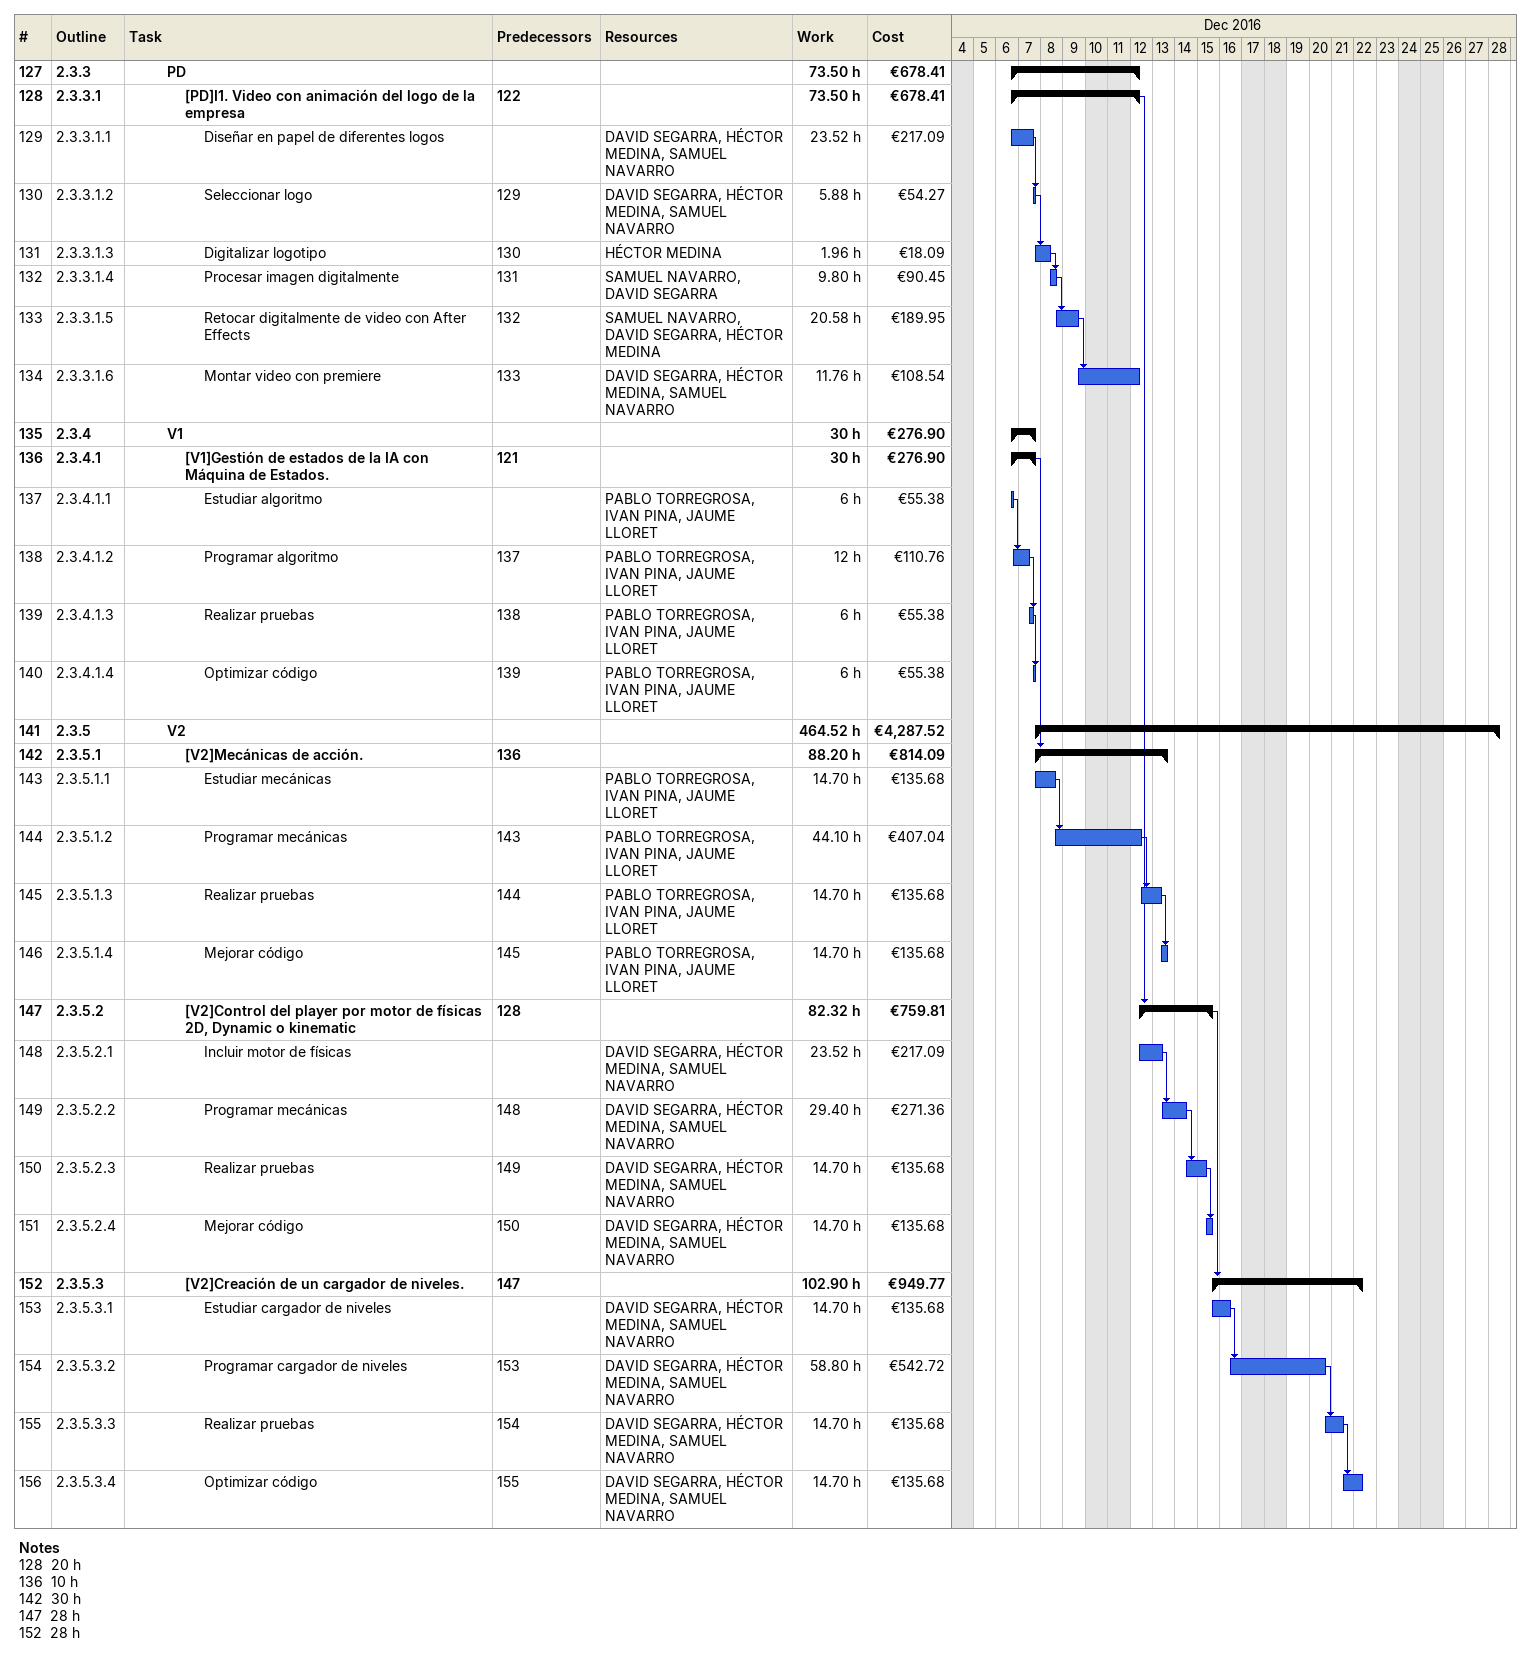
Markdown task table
| ID | WBS | Task | Start | Finish | Predecessors | Resources | Work (h) | Cost (€) |
|---|---|---|---|---|---|---|---|---|
| 127 | 2.3.3 | **PD** | 2016-12-06 | 2016-12-12 |  |  | 73.50 | 678.41 |
| 128 | 2.3.3.1 | **[PD]I1. Video con animación del logo de la empresa** | 2016-12-06 | 2016-12-12 | 122 |  | 73.50 | 678.41 |
| 129 | 2.3.3.1.1 | Diseñar en papel de diferentes logos | 2016-12-06 | 2016-12-07 |  | DAVID SEGARRA, HÉCTOR MEDINA, SAMUEL NAVARRO | 23.52 | 217.09 |
| 130 | 2.3.3.1.2 | Seleccionar logo | 2016-12-07 | 2016-12-07 | 129 | DAVID SEGARRA, HÉCTOR MEDINA, SAMUEL NAVARRO | 5.88 | 54.27 |
| 131 | 2.3.3.1.3 | Digitalizar logotipo | 2016-12-07 | 2016-12-08 | 130 | HÉCTOR MEDINA | 1.96 | 18.09 |
| 132 | 2.3.3.1.4 | Procesar imagen digitalmente | 2016-12-08 | 2016-12-08 | 131 | SAMUEL NAVARRO, DAVID SEGARRA | 9.80 | 90.45 |
| 133 | 2.3.3.1.5 | Retocar digitalmente de video con After Effects | 2016-12-08 | 2016-12-09 | 132 | SAMUEL NAVARRO, DAVID SEGARRA, HÉCTOR MEDINA | 20.58 | 189.95 |
| 134 | 2.3.3.1.6 | Montar video con premiere | 2016-12-09 | 2016-12-12 | 133 | DAVID SEGARRA, HÉCTOR MEDINA, SAMUEL NAVARRO | 11.76 | 108.54 |
| 135 | 2.3.4 | **V1** | 2016-12-06 | 2016-12-07 |  |  | 30 | 276.90 |
| 136 | 2.3.4.1 | **[V1]Gestión de estados de la IA con Máquina de Estados.** | 2016-12-06 | 2016-12-07 | 121 |  | 30 | 276.90 |
| 137 | 2.3.4.1.1 | Estudiar algoritmo | 2016-12-06 | 2016-12-06 |  | PABLO TORREGROSA, IVAN PINA, JAUME LLORET | 6 | 55.38 |
| 138 | 2.3.4.1.2 | Programar algoritmo | 2016-12-06 | 2016-12-07 | 137 | PABLO TORREGROSA, IVAN PINA, JAUME LLORET | 12 | 110.76 |
| 139 | 2.3.4.1.3 | Realizar pruebas | 2016-12-07 | 2016-12-07 | 138 | PABLO TORREGROSA, IVAN PINA, JAUME LLORET | 6 | 55.38 |
| 140 | 2.3.4.1.4 | Optimizar código | 2016-12-07 | 2016-12-07 | 139 | PABLO TORREGROSA, IVAN PINA, JAUME LLORET | 6 | 55.38 |
| 141 | 2.3.5 | **V2** | 2016-12-07 | 2016-12-28 |  |  | 464.52 | 4287.52 |
| 142 | 2.3.5.1 | **[V2]Mecánicas de acción.** | 2016-12-07 | 2016-12-13 | 136 |  | 88.20 | 814.09 |
| 143 | 2.3.5.1.1 | Estudiar mecánicas | 2016-12-07 | 2016-12-08 |  | PABLO TORREGROSA, IVAN PINA, JAUME LLORET | 14.70 | 135.68 |
| 144 | 2.3.5.1.2 | Programar mecánicas | 2016-12-08 | 2016-12-12 | 143 | PABLO TORREGROSA, IVAN PINA, JAUME LLORET | 44.10 | 407.04 |
| 145 | 2.3.5.1.3 | Realizar pruebas | 2016-12-12 | 2016-12-13 | 144 | PABLO TORREGROSA, IVAN PINA, JAUME LLORET | 14.70 | 135.68 |
| 146 | 2.3.5.1.4 | Mejorar código | 2016-12-13 | 2016-12-13 | 145 | PABLO TORREGROSA, IVAN PINA, JAUME LLORET | 14.70 | 135.68 |
| 147 | 2.3.5.2 | **[V2]Control del player por motor de físicas 2D, Dynamic o kinematic** | 2016-12-12 | 2016-12-15 | 128 |  | 82.32 | 759.81 |
| 148 | 2.3.5.2.1 | Incluir motor de físicas | 2016-12-12 | 2016-12-13 |  | DAVID SEGARRA, HÉCTOR MEDINA, SAMUEL NAVARRO | 23.52 | 217.09 |
| 149 | 2.3.5.2.2 | Programar mecánicas | 2016-12-13 | 2016-12-14 | 148 | DAVID SEGARRA, HÉCTOR MEDINA, SAMUEL NAVARRO | 29.40 | 271.36 |
| 150 | 2.3.5.2.3 | Realizar pruebas | 2016-12-14 | 2016-12-15 | 149 | DAVID SEGARRA, HÉCTOR MEDINA, SAMUEL NAVARRO | 14.70 | 135.68 |
| 151 | 2.3.5.2.4 | Mejorar código | 2016-12-15 | 2016-12-15 | 150 | DAVID SEGARRA, HÉCTOR MEDINA, SAMUEL NAVARRO | 14.70 | 135.68 |
| 152 | 2.3.5.3 | **[V2]Creación de un cargador de niveles.** | 2016-12-15 | 2016-12-22 | 147 |  | 102.90 | 949.77 |
| 153 | 2.3.5.3.1 | Estudiar cargador de niveles | 2016-12-15 | 2016-12-16 |  | DAVID SEGARRA, HÉCTOR MEDINA, SAMUEL NAVARRO | 14.70 | 135.68 |
| 154 | 2.3.5.3.2 | Programar cargador de niveles | 2016-12-16 | 2016-12-20 | 153 | DAVID SEGARRA, HÉCTOR MEDINA, SAMUEL NAVARRO | 58.80 | 542.72 |
| 155 | 2.3.5.3.3 | Realizar pruebas | 2016-12-20 | 2016-12-21 | 154 | DAVID SEGARRA, HÉCTOR MEDINA, SAMUEL NAVARRO | 14.70 | 135.68 |
| 156 | 2.3.5.3.4 | Optimizar código | 2016-12-21 | 2016-12-22 | 155 | DAVID SEGARRA, HÉCTOR MEDINA, SAMUEL NAVARRO | 14.70 | 135.68 |

Notes
- 128: 20 h
- 136: 10 h
- 142: 30 h
- 147: 28 h
- 152: 28 h
